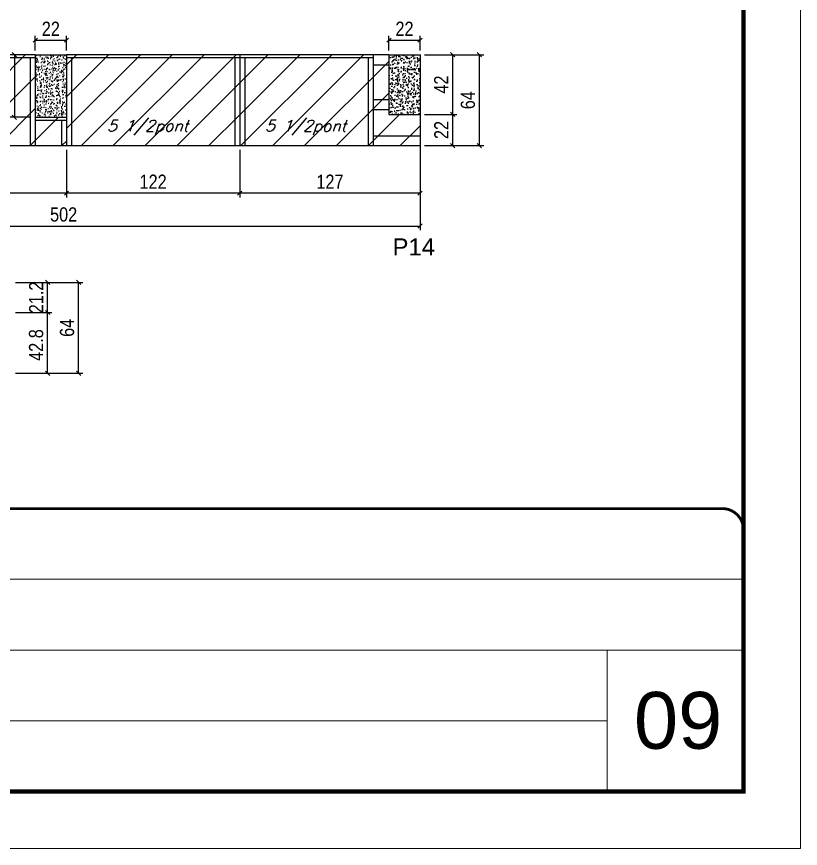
# Model space of a CAD drawing. Extents: x -20960 to -5926, y -2106 to 21915.
# Drawn here: x -11274 to -10722, y 18568 to 19154 of the extents above; entities that cross this region are included whole.
import ezdxf

# ---------------------------------------------------------------- set-up
doc = ezdxf.new("R2010")
doc.units = 0
doc.linetypes.add('CONTINUO', pattern=[0])
doc.linetypes.add('DASHED', pattern=[0.75, 0.5, -0.25])
for name, color, linetype in [('5', 5, 'Continuous'), ('COTA', 241, 'Continuous'), ('Painéis', 200, 'Continuous'), ('Reaproveitamento', 251, 'Continuous'), ('SARR_2.2x7', 40, 'Continuous'), ('SARR_3.5x7', 81, 'Continuous'), ('texto', 7, 'Continuous')]:
    doc.layers.add(name, color=color, linetype=linetype)
for name, color, linetype, lineweight in [('CARIMBO', 255, 'Continuous', 9), ('Folhas', 255, 'Continuous', 9), ('SARRAFO DE PRESSAO', 251, 'DASHED', 9)]:
    doc.layers.add(name, color=color, linetype=linetype, lineweight=lineweight)
doc.styles.add('ARIAL', font='arial.ttf')
doc.styles.add('COTA TECNICA', font='techl___.ttf', dxfattribs={"height": 10})
doc.styles.add('Romans', font='romans.shx')
doc.styles.get("Standard").update_dxf_attribs({"font": 'arial.ttf'})
doc.dimstyles.new('PAINEL', dxfattribs={"dimtxt": 10, "dimasz": 3, "dimexe": 3, "dimexo": 3, "dimgap": 3, "dimtad": 1, "dimdec": 1, "dimzin": 12, "dimdsep": 46, "dimtxsty": 'COTA TECNICA', "dimblk1": 'OBLIQUE', "dimblk2": 'OBLIQUE', "dimsah": 1, "dimcen": 0.9, "dimclrd": 4, "dimclre": 4, "dimclrt": 240, "dimadec": 1, "dimazin": 3, "dimtfac": 1, "dimtdec": 1, "dimtmove": 0, "dimatfit": 3, "dimfxl": 1, "dimtolj": 1, "dimtzin": 12, "dimarcsym": 0})
pattern_1 = [(45, (-4768.5, -1148.575), (-11.22532, 11.22532), [])]

# ---------------------------------------------------------------- blocks, each defined once
blk = doc.blocks.new('9999999999')
at = {"color": 30, "linetype": 'CONTINUO'}
for p, q in [((98564.56, 34379.64), (99583.98, 34379.64)), ((98564.56, 34329.83), (99487.98, 34329.83)), ((99583.98, 34329.83), (99487.98, 34329.83)), ((99487.98, 34329.83), (99487.98, 34230.21)), ((98564.56, 34280.02), (99487.98, 34280.02))]:
    blk.add_line(p, q, dxfattribs=at)
at = {"color": 30, "linetype": 'CONTINUO', "const_width": 2}
blk.add_lwpolyline([(99583.98, 34230.21), (99583.98, 34414.45, 0.414214), (99568.98, 34429.45), (98228.98, 34429.45, 0.414214), (98213.98, 34414.45), (98213.98, 34245.21, 0.414214), (98228.98, 34230.21), (99583.98, 34230.21)], format="xyb", dxfattribs=at)
at = {"layer": 'Folhas'}
blk.add_lwpolyline([(98138.98, 34190.21), (99623.98, 34190.21), (99623.98, 35240.21), (98138.98, 35240.21)], close=True, dxfattribs=at)
at = {"layer": 'Folhas', "color": 30, "const_width": 3}
blk.add_lwpolyline([(98213.98, 34230.21), (99583.98, 34230.21), (99583.98, 35200.21), (98213.98, 35200.21)], close=True, dxfattribs=at)
blk = doc.blocks.new('_Oblique')
at = {"color": 0, "linetype": 'ByBlock', "lineweight": -2}
blk.add_line((-0.5, -0.5), (0.5, 0.5), dxfattribs=at)
blk = doc.blocks.new('*D450')
at = {"layer": 'COTA', "color": 4, "linetype": 'ByBlock', "lineweight": -2, "transparency": 16777216}
for p, q in [((-11260.71, 19130.06), (-11260.71, 19140.35)), ((-11238.71, 19130.06), (-11238.71, 19140.35)), ((-11260.71, 19137.35), (-11238.71, 19137.35))]:
    blk.add_line(p, q, dxfattribs=at)
at = {"layer": 'Defpoints', "color": 0, "linetype": 'ByBlock', "transparency": 16777216}
for p in [(-11238.71, 19137.35), (-11260.71, 19127.06), (-11238.71, 19127.06)]:
    blk.add_point(p, dxfattribs=at)
at = {"layer": 'COTA', "color": 4, "linetype": 'ByBlock', "lineweight": -2, "transparency": 16777216, "xscale": 3, "yscale": 3, "zscale": 3, "rotation": 180}
blk.add_blockref('_Oblique', (-11260.71, 19137.35), dxfattribs=at)
at = {"layer": 'COTA', "color": 4, "linetype": 'ByBlock', "lineweight": -2, "transparency": 16777216, "xscale": 3, "yscale": 3, "zscale": 3}
blk.add_blockref('_Oblique', (-11238.71, 19137.35), dxfattribs=at)
at = {"layer": 'COTA', "color": 240, "linetype": 'ByBlock', "transparency": 16777216, "insert": (-11249.71, 19145.35), "char_height": 10, "attachment_point": 5, "style": 'COTA TECNICA'}
blk.add_mtext('\\A1;22', dxfattribs=at)
blk = doc.blocks.new('*D451')
at = {"layer": 'COTA', "color": 4, "linetype": 'ByBlock', "lineweight": -2, "transparency": 16777216}
for p, q in [((-11263.71, 19127.06), (-11278.35, 19127.06)), ((-11275.35, 19127.06), (-11275.35, 19083.06)), ((-11263.71, 19083.06), (-11278.35, 19083.06))]:
    blk.add_line(p, q, dxfattribs=at)
at = {"layer": 'Defpoints', "color": 0, "linetype": 'ByBlock', "transparency": 16777216}
for p in [(-11260.71, 19127.06), (-11275.35, 19083.06), (-11260.71, 19083.06)]:
    blk.add_point(p, dxfattribs=at)
at = {"layer": 'COTA', "color": 4, "linetype": 'ByBlock', "lineweight": -2, "transparency": 16777216, "xscale": 3, "yscale": 3, "zscale": 3}
for p, rotation in [((-11275.35, 19127.06), 90), ((-11275.35, 19083.06), 270)]:
    blk.add_blockref('_Oblique', p, dxfattribs=dict(at, rotation=rotation))
at = {"layer": 'COTA', "color": 240, "linetype": 'ByBlock', "transparency": 16777216, "insert": (-11283.42, 19105.06), "char_height": 10, "attachment_point": 5, "rotation": 90, "style": 'COTA TECNICA'}
blk.add_mtext('\\A1;44', dxfattribs=at)
blk = doc.blocks.new('*D454')
at = {"layer": 'COTA', "color": 4, "linetype": 'ByBlock', "lineweight": -2, "transparency": 16777216}
for p, q in [((-11369.71, 19060.06), (-11369.71, 19026.6)), ((-11238.71, 19060.06), (-11238.71, 19026.6)), ((-11238.71, 19029.6), (-11369.71, 19029.6))]:
    blk.add_line(p, q, dxfattribs=at)
at = {"layer": 'Defpoints', "color": 0, "linetype": 'ByBlock', "transparency": 16777216}
for p in [(-11369.71, 19063.06), (-11238.71, 19063.06), (-11369.71, 19029.6)]:
    blk.add_point(p, dxfattribs=at)
at = {"layer": 'COTA', "color": 4, "linetype": 'ByBlock', "lineweight": -2, "transparency": 16777216, "xscale": 3, "yscale": 3, "zscale": 3, "rotation": 180}
blk.add_blockref('_Oblique', (-11369.71, 19029.6), dxfattribs=at)
at = {"layer": 'COTA', "color": 4, "linetype": 'ByBlock', "lineweight": -2, "transparency": 16777216, "xscale": 3, "yscale": 3, "zscale": 3}
blk.add_blockref('_Oblique', (-11238.71, 19029.6), dxfattribs=at)
at = {"layer": 'COTA', "color": 240, "linetype": 'ByBlock', "transparency": 16777216, "insert": (-11304.21, 19037.81), "char_height": 10, "attachment_point": 5, "style": 'COTA TECNICA'}
blk.add_mtext('\\A1;131', dxfattribs=at)
blk = doc.blocks.new('*D455')
at = {"layer": 'COTA', "color": 4, "linetype": 'ByBlock', "lineweight": -2, "transparency": 16777216}
for p, q in [((-11238.71, 19060.06), (-11238.71, 19026.6)), ((-11116.71, 19060.06), (-11116.71, 19026.6)), ((-11116.71, 19029.6), (-11238.71, 19029.6))]:
    blk.add_line(p, q, dxfattribs=at)
at = {"layer": 'Defpoints', "color": 0, "linetype": 'ByBlock', "transparency": 16777216}
for p in [(-11238.71, 19063.06), (-11116.71, 19063.06), (-11238.71, 19029.6)]:
    blk.add_point(p, dxfattribs=at)
at = {"layer": 'COTA', "color": 4, "linetype": 'ByBlock', "lineweight": -2, "transparency": 16777216, "xscale": 3, "yscale": 3, "zscale": 3, "rotation": 180}
blk.add_blockref('_Oblique', (-11238.71, 19029.6), dxfattribs=at)
at = {"layer": 'COTA', "color": 4, "linetype": 'ByBlock', "lineweight": -2, "transparency": 16777216, "xscale": 3, "yscale": 3, "zscale": 3}
blk.add_blockref('_Oblique', (-11116.71, 19029.6), dxfattribs=at)
at = {"layer": 'COTA', "color": 240, "linetype": 'ByBlock', "transparency": 16777216, "insert": (-11177.71, 19037.65), "char_height": 10, "attachment_point": 5, "style": 'COTA TECNICA'}
blk.add_mtext('\\A1;122', dxfattribs=at)
blk = doc.blocks.new('*D456')
at = {"layer": 'COTA', "color": 4, "linetype": 'ByBlock', "lineweight": -2, "transparency": 16777216}
for p, q in [((-11116.71, 19060.06), (-11116.71, 19026.6)), ((-10989.71, 19060.06), (-10989.71, 19026.6)), ((-10989.71, 19029.6), (-11116.71, 19029.6))]:
    blk.add_line(p, q, dxfattribs=at)
at = {"layer": 'Defpoints', "color": 0, "linetype": 'ByBlock', "transparency": 16777216}
for p in [(-11116.71, 19063.06), (-10989.71, 19063.06), (-11116.71, 19029.6)]:
    blk.add_point(p, dxfattribs=at)
at = {"layer": 'COTA', "color": 4, "linetype": 'ByBlock', "lineweight": -2, "transparency": 16777216, "xscale": 3, "yscale": 3, "zscale": 3, "rotation": 180}
blk.add_blockref('_Oblique', (-11116.71, 19029.6), dxfattribs=at)
at = {"layer": 'COTA', "color": 4, "linetype": 'ByBlock', "lineweight": -2, "transparency": 16777216, "xscale": 3, "yscale": 3, "zscale": 3}
blk.add_blockref('_Oblique', (-10989.71, 19029.6), dxfattribs=at)
at = {"layer": 'COTA', "color": 240, "linetype": 'ByBlock', "transparency": 16777216, "insert": (-11053.21, 19037.67), "char_height": 10, "attachment_point": 5, "style": 'COTA TECNICA'}
blk.add_mtext('\\A1;127', dxfattribs=at)
blk = doc.blocks.new('*D459')
at = {"layer": 'COTA', "color": 4, "linetype": 'ByBlock', "lineweight": -2, "transparency": 16777216}
for p, q in [((-10986.71, 19085.06), (-10963.79, 19085.06)), ((-10966.79, 19063.06), (-10966.79, 19085.06)), ((-10986.71, 19063.06), (-10963.79, 19063.06))]:
    blk.add_line(p, q, dxfattribs=at)
at = {"layer": 'Defpoints', "color": 0, "linetype": 'ByBlock', "transparency": 16777216}
for p in [(-10989.71, 19085.06), (-10966.79, 19085.06), (-10989.71, 19063.06)]:
    blk.add_point(p, dxfattribs=at)
at = {"layer": 'COTA', "color": 4, "linetype": 'ByBlock', "lineweight": -2, "transparency": 16777216, "xscale": 3, "yscale": 3, "zscale": 3}
for p, rotation in [((-10966.79, 19085.06), 90), ((-10966.79, 19063.06), 270)]:
    blk.add_blockref('_Oblique', p, dxfattribs=dict(at, rotation=rotation))
at = {"layer": 'COTA', "color": 240, "linetype": 'ByBlock', "transparency": 16777216, "insert": (-10974.79, 19074.06), "char_height": 10, "attachment_point": 5, "rotation": 90, "style": 'COTA TECNICA'}
blk.add_mtext('\\A1;22', dxfattribs=at)
blk = doc.blocks.new('*D460')
at = {"layer": 'COTA', "color": 4, "linetype": 'ByBlock', "lineweight": -2, "transparency": 16777216}
for p, q in [((-10986.71, 19127.06), (-10963.79, 19127.06)), ((-10966.79, 19085.06), (-10966.79, 19127.06)), ((-10986.71, 19085.06), (-10963.79, 19085.06))]:
    blk.add_line(p, q, dxfattribs=at)
at = {"layer": 'Defpoints', "color": 0, "linetype": 'ByBlock', "transparency": 16777216}
for p in [(-10989.71, 19127.06), (-10966.79, 19127.06), (-10989.71, 19085.06)]:
    blk.add_point(p, dxfattribs=at)
at = {"layer": 'COTA', "color": 4, "linetype": 'ByBlock', "lineweight": -2, "transparency": 16777216, "xscale": 3, "yscale": 3, "zscale": 3}
for p, rotation in [((-10966.79, 19127.06), 90), ((-10966.79, 19085.06), 270)]:
    blk.add_blockref('_Oblique', p, dxfattribs=dict(at, rotation=rotation))
at = {"layer": 'COTA', "color": 240, "linetype": 'ByBlock', "transparency": 16777216, "insert": (-10974.86, 19106.06), "char_height": 10, "attachment_point": 5, "rotation": 90, "style": 'COTA TECNICA'}
blk.add_mtext('\\A1;42', dxfattribs=at)
blk = doc.blocks.new('*D461')
at = {"layer": 'COTA', "color": 4, "linetype": 'ByBlock', "lineweight": -2, "transparency": 16777216}
for p, q in [((-11011.71, 19130.06), (-11011.71, 19140.35)), ((-10989.71, 19130.06), (-10989.71, 19140.35)), ((-11011.71, 19137.35), (-10989.71, 19137.35))]:
    blk.add_line(p, q, dxfattribs=at)
at = {"layer": 'Defpoints', "color": 0, "linetype": 'ByBlock', "transparency": 16777216}
for p in [(-10989.71, 19137.35), (-11011.71, 19127.06), (-10989.71, 19127.06)]:
    blk.add_point(p, dxfattribs=at)
at = {"layer": 'COTA', "color": 4, "linetype": 'ByBlock', "lineweight": -2, "transparency": 16777216, "xscale": 3, "yscale": 3, "zscale": 3, "rotation": 180}
blk.add_blockref('_Oblique', (-11011.71, 19137.35), dxfattribs=at)
at = {"layer": 'COTA', "color": 4, "linetype": 'ByBlock', "lineweight": -2, "transparency": 16777216, "xscale": 3, "yscale": 3, "zscale": 3}
blk.add_blockref('_Oblique', (-10989.71, 19137.35), dxfattribs=at)
at = {"layer": 'COTA', "color": 240, "linetype": 'ByBlock', "transparency": 16777216, "insert": (-11000.71, 19145.35), "char_height": 10, "attachment_point": 5, "style": 'COTA TECNICA'}
blk.add_mtext('\\A1;22', dxfattribs=at)
blk = doc.blocks.new('*D462')
at = {"layer": 'COTA', "color": 4, "linetype": 'ByBlock', "lineweight": -2, "transparency": 16777216}
for p, q in [((-10986.71, 19127.06), (-10944.96, 19127.06)), ((-10947.96, 19063.06), (-10947.96, 19127.06)), ((-10986.71, 19063.06), (-10944.96, 19063.06))]:
    blk.add_line(p, q, dxfattribs=at)
at = {"layer": 'Defpoints', "color": 0, "linetype": 'ByBlock', "transparency": 16777216}
for p in [(-10989.71, 19127.06), (-10947.96, 19127.06), (-10989.71, 19063.06)]:
    blk.add_point(p, dxfattribs=at)
at = {"layer": 'COTA', "color": 4, "linetype": 'ByBlock', "lineweight": -2, "transparency": 16777216, "xscale": 3, "yscale": 3, "zscale": 3}
for p, rotation in [((-10947.96, 19127.06), 90), ((-10947.96, 19063.06), 270)]:
    blk.add_blockref('_Oblique', p, dxfattribs=dict(at, rotation=rotation))
at = {"layer": 'COTA', "color": 240, "linetype": 'ByBlock', "transparency": 16777216, "insert": (-10956.06, 19095.06), "char_height": 10, "attachment_point": 5, "rotation": 90, "style": 'COTA TECNICA'}
blk.add_mtext('\\A1;64', dxfattribs=at)
blk = doc.blocks.new('*D477')
at = {"layer": 'COTA', "color": 4, "lineweight": -2, "ltscale": 25, "transparency": 16777216}
for p, q in [((-11274.64, 18945.56), (-11248.97, 18945.56)), ((-11251.97, 18902.76), (-11251.97, 18945.56)), ((-11274.64, 18902.76), (-11248.97, 18902.76))]:
    blk.add_line(p, q, dxfattribs=at)
at = {"layer": 'Defpoints', "color": 0, "ltscale": 25, "transparency": 16777216}
for p in [(-11277.64, 18945.56), (-11251.97, 18945.56), (-11277.64, 18902.76)]:
    blk.add_point(p, dxfattribs=at)
at = {"layer": 'COTA', "color": 4, "lineweight": -2, "ltscale": 25, "transparency": 16777216, "xscale": 3, "yscale": 3, "zscale": 3}
for p, rotation in [((-11251.97, 18945.56), 90), ((-11251.97, 18902.76), 270)]:
    blk.add_blockref('_Oblique', p, dxfattribs=dict(at, rotation=rotation))
at = {"layer": 'COTA', "color": 240, "ltscale": 25, "transparency": 16777216, "insert": (-11260.06, 18922.66), "char_height": 10, "attachment_point": 5, "rotation": 90, "style": 'COTA TECNICA'}
blk.add_mtext('\\A1;42.8', dxfattribs=at)
blk = doc.blocks.new('*D479')
at = {"layer": 'COTA', "color": 4, "lineweight": -2, "ltscale": 25, "transparency": 16777216}
for p, q in [((-11274.64, 18966.76), (-11248.97, 18966.76)), ((-11251.97, 18945.56), (-11251.97, 18966.76)), ((-11274.64, 18945.56), (-11248.97, 18945.56))]:
    blk.add_line(p, q, dxfattribs=at)
at = {"layer": 'Defpoints', "color": 0, "ltscale": 25, "transparency": 16777216}
for p in [(-11277.64, 18966.76), (-11251.97, 18966.76), (-11277.64, 18945.56)]:
    blk.add_point(p, dxfattribs=at)
at = {"layer": 'COTA', "color": 4, "lineweight": -2, "ltscale": 25, "transparency": 16777216, "xscale": 3, "yscale": 3, "zscale": 3}
for p, rotation in [((-11251.97, 18966.76), 90), ((-11251.97, 18945.56), 270)]:
    blk.add_blockref('_Oblique', p, dxfattribs=dict(at, rotation=rotation))
at = {"layer": 'COTA', "color": 240, "ltscale": 25, "transparency": 16777216, "insert": (-11260.03, 18956.16), "char_height": 10, "attachment_point": 5, "rotation": 90, "style": 'COTA TECNICA'}
blk.add_mtext('\\A1;21.2', dxfattribs=at)
blk = doc.blocks.new('*D480')
at = {"layer": 'COTA', "color": 4, "lineweight": -2, "ltscale": 25, "transparency": 16777216}
for p, q in [((-11274.64, 18966.76), (-11227.16, 18966.76)), ((-11230.16, 18902.76), (-11230.16, 18966.76)), ((-11274.64, 18902.76), (-11227.16, 18902.76))]:
    blk.add_line(p, q, dxfattribs=at)
at = {"layer": 'Defpoints', "color": 0, "ltscale": 25, "transparency": 16777216}
for p in [(-11277.64, 18966.76), (-11230.16, 18966.76), (-11277.64, 18902.76)]:
    blk.add_point(p, dxfattribs=at)
at = {"layer": 'COTA', "color": 4, "lineweight": -2, "ltscale": 25, "transparency": 16777216, "xscale": 3, "yscale": 3, "zscale": 3}
for p, rotation in [((-11230.16, 18966.76), 90), ((-11230.16, 18902.76), 270)]:
    blk.add_blockref('_Oblique', p, dxfattribs=dict(at, rotation=rotation))
at = {"layer": 'COTA', "color": 240, "ltscale": 25, "transparency": 16777216, "insert": (-11238.27, 18934.76), "char_height": 10, "attachment_point": 5, "rotation": 90, "style": 'COTA TECNICA'}
blk.add_mtext('\\A1;64', dxfattribs=at)
blk = doc.blocks.new('*D482')
at = {"layer": 'COTA', "color": 4, "lineweight": -2, "ltscale": 25, "transparency": 16777216}
for p, q in [((-11491.71, 19092.06), (-11491.71, 19003.43)), ((-10989.71, 19071.06), (-10989.71, 19003.43)), ((-11491.71, 19006.43), (-10989.71, 19006.43))]:
    blk.add_line(p, q, dxfattribs=at)
at = {"layer": 'Defpoints', "color": 0, "ltscale": 25, "transparency": 16777216}
for p in [(-11491.71, 19095.06), (-10989.71, 19074.06), (-10989.71, 19006.43)]:
    blk.add_point(p, dxfattribs=at)
at = {"layer": 'COTA', "color": 4, "lineweight": -2, "ltscale": 25, "transparency": 16777216, "xscale": 3, "yscale": 3, "zscale": 3, "rotation": 180}
blk.add_blockref('_Oblique', (-11491.71, 19006.43), dxfattribs=at)
at = {"layer": 'COTA', "color": 4, "lineweight": -2, "ltscale": 25, "transparency": 16777216, "xscale": 3, "yscale": 3, "zscale": 3}
blk.add_blockref('_Oblique', (-10989.71, 19006.43), dxfattribs=at)
at = {"layer": 'COTA', "color": 240, "ltscale": 25, "transparency": 16777216, "insert": (-11240.71, 19014.54), "char_height": 10, "attachment_point": 5, "style": 'COTA TECNICA'}
blk.add_mtext('\\A1;502', dxfattribs=at)

msp = doc.modelspace()

# ---------------------------------------------------------------- hatches: boundary and pattern name
at = {"layer": 'COTA', "ltscale": 25}
h = msp.add_hatch(dxfattribs=at)
h.set_pattern_fill('AR-CONC', color=256, scale=0.03)
h.set_pattern_definition([(50, (-149147.2685, -9055.049), (5.46554007, -0.47817257), [0.5715, -6.2865]), (355, (-149147.2685, -9055.049), (-1.05730264, 5.73170536), [0.4572, -5.02921753]), (100.4514447, (-149146.813, -9055.0887), (4.40823741, 5.25353256), [0.48570026, -5.34270734]), (46.1842, (-149147.2685, -9053.525), (8.13237123, -1.26126984), [0.85725, -9.42975]), (96.6355576, (-149146.591, -9053.63), (7.122124, 7.42278374), [0.7285507, -8.01406824]), (351.184151, (-149147.2685, -9053.525), (7.122124, 7.42278374), [0.685799, -7.54379196]), (21, (-149146.5065, -9053.906), (4.54843174, -3.06795595), [0.5715, -6.2865]), (326, (-149146.5065, -9053.906), (1.85406085, 5.52563898), [0.4572, -5.0292]), (71.451445, (-149146.1275, -9054.1615), (6.40249258, 2.45768307), [0.48570026, -5.34269813]), (37.5, (-149147.2685, -9055.0488), (0.092658098, 2.536651166), [0, -4.96824, 0, -5.1054, 0, -5.04825]), (7.5, (-149147.2685, -9055.0488), (2.004589875, 3.005417245), [0, -2.91084, 0, -4.85394, 0, -1.92405]), (327.5, (-149148.9678, -9055.0488), (4.067717855, -0.17186232), [0, -1.905, 0, -5.9436, 0, -7.8867]), (317.5, (-149149.7298, -9055.049), (4.44387544, 0.76279473), [0, -2.4765, 0, -3.94716, 0, -5.6007])])
h.paths.add_polyline_path([(-11238.71, 19083.06), (-11238.71, 19127.06), (-11260.71, 19127.06), (-11260.71, 19083.06)])
h = msp.add_hatch(dxfattribs=at)
h.set_pattern_fill('AR-CONC', color=256, scale=0.03)
h.set_pattern_definition([(50, (-4768.5, -1148.575), (5.4655401, -0.4781726), [0.5715, -6.2865]), (355, (-4768.5, -1148.575), (-1.0573026, 5.7317054), [0.4572, -5.0292175]), (100.451445, (-4768.0445, -1148.615), (4.4082374, 5.2535326), [0.4857003, -5.3427073]), (46.1842, (-4768.5, -1147.051), (8.1323712, -1.2612698), [0.85725, -9.42975]), (96.635558, (-4767.822, -1147.156), (7.122124, 7.4227837), [0.7285507, -8.0140682]), (351.18415, (-4768.5, -1147.051), (7.122124, 7.4227837), [0.685799, -7.543792]), (21, (-4767.738, -1147.432), (4.5484317, -3.0679559), [0.5715, -6.2865]), (326, (-4767.738, -1147.432), (1.8540609, 5.525639), [0.4572, -5.0292]), (71.451445, (-4767.359, -1147.688), (6.4024926, 2.4576831), [0.4857003, -5.3426981]), (37.5, (-4768.5, -1148.5751), (0.0926581, 2.53665117), [0, -4.96824, 0, -5.1054, 0, -5.04825]), (7.5, (-4768.5, -1148.575), (2.00458988, 3.00541724), [0, -2.91084, 0, -4.85394, 0, -1.92405]), (327.5, (-4770.1993, -1148.5751), (4.06771786, -0.17186232), [0, -1.905, 0, -5.9436, 0, -7.8867]), (317.5, (-4770.9613, -1148.575), (4.44387544, 0.76279473), [0, -2.4765, 0, -3.94716, 0, -5.6007])])
h.paths.add_polyline_path([(-10989.71, 19127.06), (-11011.71, 19127.06), (-11011.71, 19085.06), (-10989.71, 19085.06)])
at = {"layer": 'Reaproveitamento', "ltscale": 25}
h = msp.add_hatch(dxfattribs=at)
h.set_pattern_fill('ANSI31', color=256, scale=5, style=2)
h.set_pattern_definition([(45, (-9414.979, 1155.86), (-11.22532, 11.22532), [])])
h.paths.add_polyline_path([(-11464.31, 19067.79), (-11396.69, 19067.79), (-11391.19, 19083.76), (-11458.81, 19083.76)], flags=16)
h.paths.add_polyline_path([(-11238.71, 19083.06), (-11260.71, 19083.06), (-11260.71, 19127.06), (-11491.71, 19127.06), (-11491.65, 19063.06), (-11238.71, 19063.06)])
at = {"layer": 'Reaproveitamento', "transparency": 33554684}
h = msp.add_hatch(dxfattribs=at)
h.set_pattern_fill('ANSI31', color=256, scale=5)
h.set_pattern_definition(pattern_1)
h.paths.add_polyline_path([(-11116.71, 19063.06), (-11116.71, 19127.06), (-11238.71, 19127.06), (-11238.71, 19083.06), (-11238.71, 19063.06)])
h = msp.add_hatch(dxfattribs=at)
h.set_pattern_fill('ANSI31', color=256, scale=5)
h.set_pattern_definition(pattern_1)
h.paths.add_polyline_path([(-10989.71, 19063.06), (-10989.71, 19085.06), (-11011.71, 19085.06), (-11011.71, 19127.06), (-11116.71, 19127.06), (-11116.71, 19063.06)])

# ---------------------------------------------------------------- linework, layer by layer
at = {"layer": 'COTA', "linetype": 'ByBlock'}
for p, q in [((-11260.71, 19127.06), (-11238.71, 19127.06)), ((-11011.71, 19127.06), (-10989.71, 19127.06)), ((-10989.71, 19127.06), (-10989.71, 19085.06))]:
    msp.add_line(p, q, dxfattribs=at)
at = {"layer": 'Painéis', "linetype": 'ByBlock'}
for p, q in [((-11260.71, 19127.06), (-11491.71, 19127.06)), ((-11260.71, 19127.06), (-11260.71, 19083.06)), ((-11238.71, 19127.06), (-11238.71, 19083.06)), ((-11011.71, 19127.06), (-11238.71, 19127.06)), ((-11116.71, 19127.06), (-11116.71, 19063.06)), ((-11011.71, 19127.06), (-11011.71, 19085.06)), ((-11260.71, 19083.06), (-11238.71, 19083.06)), ((-11238.71, 19083.06), (-11238.71, 19063.06)), ((-11011.71, 19085.06), (-10989.71, 19085.06)), ((-10989.71, 19085.06), (-10989.71, 19063.06)), ((-11491.71, 19063.06), (-11238.71, 19063.06)), ((-11238.71, 19063.06), (-10989.71, 19063.06))]:
    msp.add_line(p, q, dxfattribs=at)
at = {"layer": 'SARR_2.2x7', "linetype": 'Continuous'}
for p, q in [((-11260.71, 19124.86), (-11369.71, 19124.86)), ((-11116.71, 19124.86), (-11238.71, 19124.86)), ((-11022.71, 19124.86), (-11116.71, 19124.86)), ((-11022.71, 19120.06), (-11011.71, 19120.06)), ((-11022.71, 19095.46), (-11011.71, 19095.46)), ((-11022.71, 19088.46), (-11011.71, 19088.46)), ((-11238.71, 19080.86), (-11260.71, 19080.86)), ((-11022.71, 19070.06), (-10989.71, 19070.06))]:
    msp.add_line(p, q, dxfattribs=at)
at = {"layer": 'SARR_3.5x7'}
for p, q in [((-11264.21, 19124.86), (-11264.21, 19063.06)), ((-11235.21, 19124.86), (-11235.21, 19063.06)), ((-11120.21, 19124.86), (-11120.21, 19063.06)), ((-11113.21, 19124.86), (-11113.21, 19063.06)), ((-11026.21, 19124.86), (-11026.21, 19063.06)), ((-11022.71, 19127.06), (-11022.71, 19063.06)), ((-11260.71, 19083.06), (-11260.71, 19063.06)), ((-11242.21, 19080.86), (-11242.21, 19063.06))]:
    msp.add_line(p, q, dxfattribs=at)

# ---------------------------------------------------------------- block references
at = {"layer": 'SARRAFO DE PRESSAO', "color": 6, "linetype": 'ByBlock'}
msp.add_blockref('9999999999', (-110345.98, -15621.96), dxfattribs=at)

# ---------------------------------------------------------------- texts
at = {"layer": '5', "linetype": 'Continuous'}
msp.add_text('P14', height=12, rotation=0.00004, dxfattribs=at).set_placement((-11009.11, 18985.8))
at = {"layer": 'CARIMBO', "style": 'ARIAL'}
msp.add_text('09', height=40, dxfattribs=at).set_placement((-10839.14, 18638.38))
at = {"layer": 'texto', "color": 2, "char_height": 8, "attachment_point": 5, "style": 'Romans'}
for insert in [(-11181.58, 19075.77), (-11070.37, 19075.77)]:
    msp.add_mtext('{\\Q19;\\C256;5 1/2pont}', dxfattribs=dict(at, insert=insert))

# ---------------------------------------------------------------- dimensions: what is measured, and where the dimension line sits
at = {"layer": 'COTA', "linetype": 'ByBlock'}
for base, p1, p2, picture, middle in [((-11238.71, 19137.35), (-11260.71, 19127.06), (-11238.71, 19127.06), '*D450', (-11249.71, 19145.35)), ((-10989.71, 19137.35), (-11011.71, 19127.06), (-10989.71, 19127.06), '*D461', (-11000.71, 19145.35)), ((-11369.71, 19029.6), (-11238.71, 19063.06), (-11369.71, 19063.06), '*D454', (-11304.21, 19037.81)), ((-11238.71, 19029.6), (-11116.71, 19063.06), (-11238.71, 19063.06), '*D455', (-11177.71, 19037.65)), ((-11116.71, 19029.6), (-10989.71, 19063.06), (-11116.71, 19063.06), '*D456', (-11053.21, 19037.67))]:
    dim = msp.add_linear_dim(base=base, p1=p1, p2=p2, dimstyle='PAINEL', dxfattribs=at)
    dim.commit()
    dim.dimension.update_dxf_attribs({"geometry": picture, "text_midpoint": middle})
dim = msp.add_linear_dim(base=(-11275.35, 19083.06), p1=(-11260.71, 19127.06), p2=(-11260.71, 19083.06), angle=90, dimstyle='PAINEL', dxfattribs=at)
dim.commit()
dim.dimension.update_dxf_attribs({"geometry": '*D451', "text_midpoint": (-11283.42, 19105.06)})
dim = msp.add_linear_dim(base=(-10966.79, 19127.06), p1=(-10989.71, 19085.06), p2=(-10989.71, 19127.06), angle=90, dimstyle='PAINEL', override={"dimtmove": 1}, dxfattribs=at)
dim.commit()
dim.dimension.update_dxf_attribs({"geometry": '*D460', "text_midpoint": (-10966.79, 19106.06), "dimtype": 160})
for base, p2, picture, middle in [((-10947.96, 19127.06), (-10989.71, 19127.06), '*D462', (-10947.96, 19095.06)), ((-10966.79, 19085.06), (-10989.71, 19085.06), '*D459', (-10966.79, 19074.06))]:
    dim = msp.add_linear_dim(base=base, p1=(-10989.71, 19063.06), p2=p2, angle=90, dimstyle='PAINEL', dxfattribs=at)
    dim.commit()
    dim.dimension.update_dxf_attribs({"geometry": picture, "text_midpoint": middle, "dimtype": 160})
at = {"layer": 'COTA', "ltscale": 25}
dim = msp.add_linear_dim(base=(-10989.71, 19006.43), p1=(-11491.71, 19095.06), p2=(-10989.71, 19074.06), dimstyle='PAINEL', dxfattribs=at)
dim.commit()
dim.dimension.update_dxf_attribs({"geometry": '*D482', "text_midpoint": (-11240.71, 19014.54)})
for base, p1, p2, picture, middle in [((-11251.97, 18966.76), (-11277.64, 18945.56), (-11277.64, 18966.76), '*D479', (-11251.97, 18956.16)), ((-11251.97, 18945.56), (-11277.64, 18902.76), (-11277.64, 18945.56), '*D477', (-11251.97, 18922.66))]:
    dim = msp.add_linear_dim(base=base, p1=p1, p2=p2, angle=90, dimstyle='PAINEL', dxfattribs=at)
    dim.commit()
    dim.dimension.update_dxf_attribs({"geometry": picture, "text_midpoint": middle, "dimtype": 160})
dim = msp.add_linear_dim(base=(-11230.16, 18966.76), p1=(-11277.64, 18902.76), p2=(-11277.64, 18966.76), angle=90, dimstyle='PAINEL', dxfattribs=at)
dim.commit()
dim.dimension.update_dxf_attribs({"geometry": '*D480', "text_midpoint": (-11238.27, 18934.76)})

doc.saveas('drawing.dxf')
